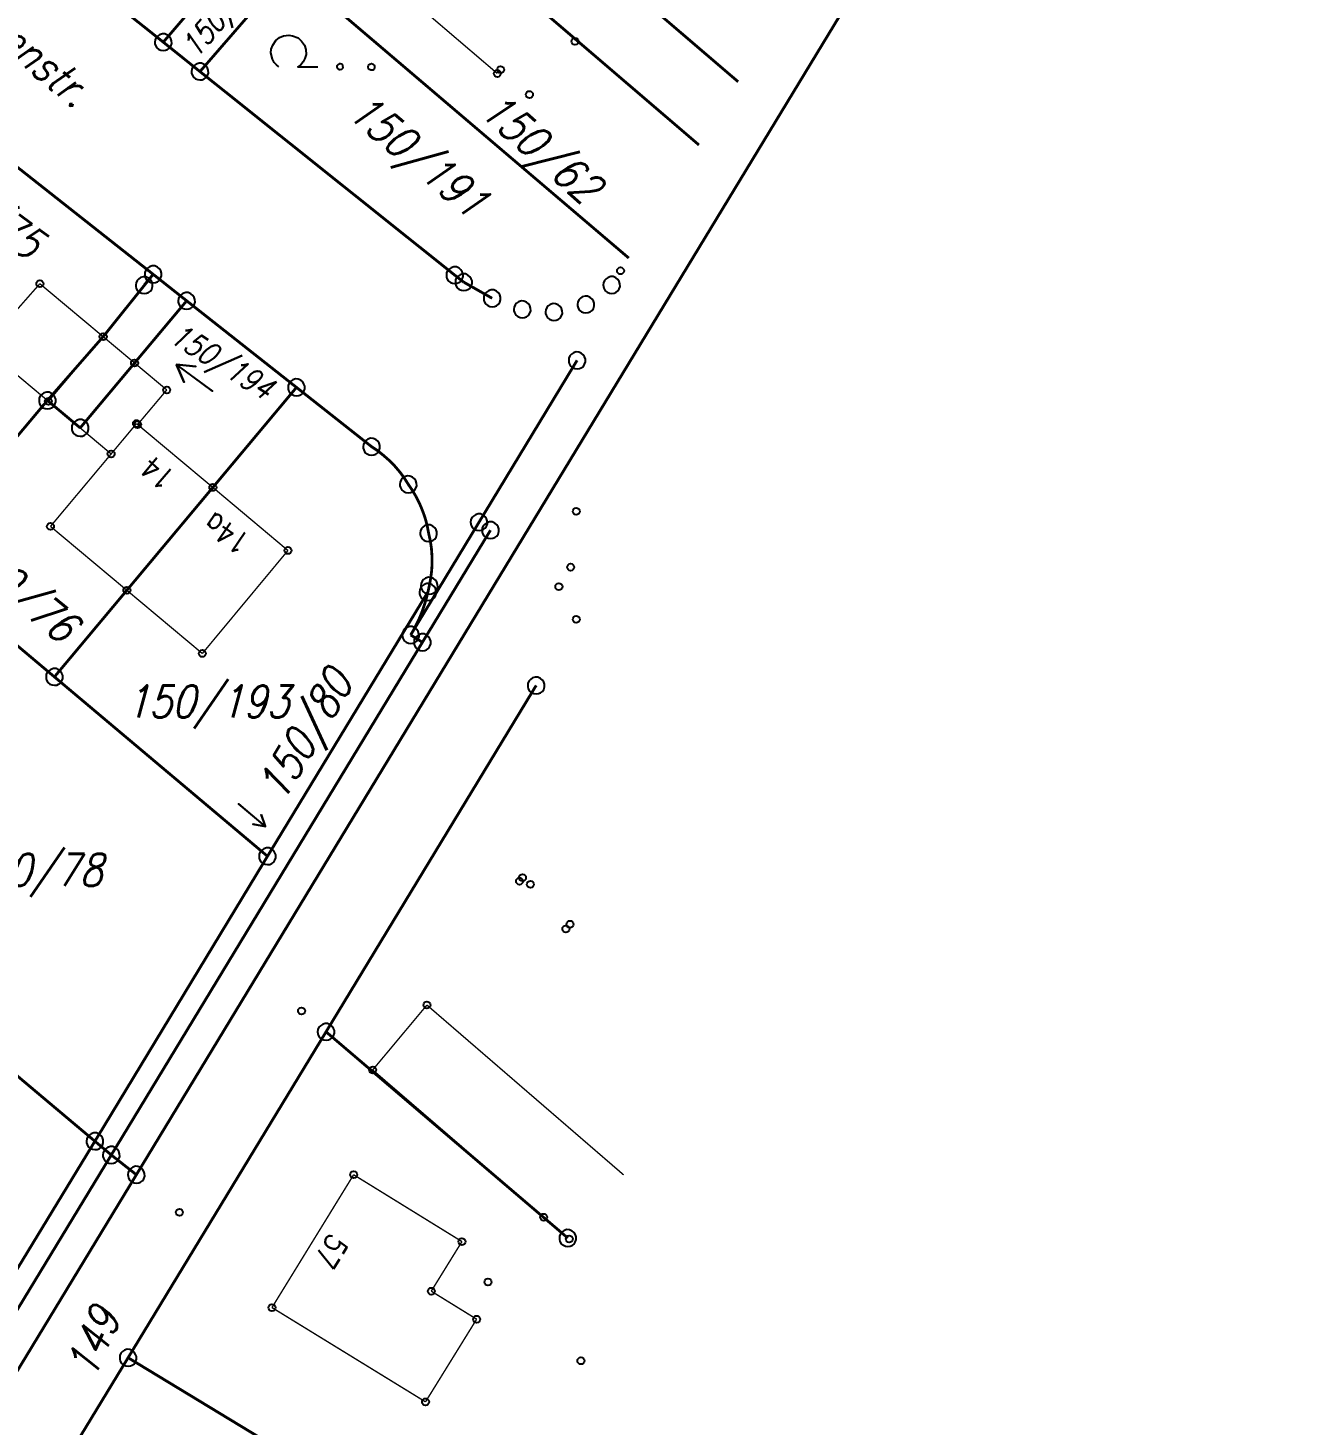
# Model space of a CAD drawing. Extents: x 4468056 to 4468688, y 5348625 to 5349303.
# Drawn here: x 4468589.2 to 4468681.1, y 5348968.3 to 5349068 of the extents above; entities that cross this region are included whole.
import ezdxf

# ---------------------------------------------------------------- set-up
doc = ezdxf.new("R2010")
doc.units = 0
doc.layers.get('0').update_dxf_attribs({"linetype": 'CONTINUOUS'})
for name, color, linetype in [('B-T017-AMTL_PUNKTE_G-KOORDINATE', 216, 'CONTINUOUS'), ('B-T018-AMTL_PUNKTE_D-KOORDINATE', 216, 'CONTINUOUS'), ('B-T020-AMTL_FR-PFEIL', 7, 'CONTINUOUS'), ('B-T023-AMTL_PFEIL_FUER_TREPPEN_', 7, 'CONTINUOUS'), ('B-T024-AMTL_NUTZUNGSARTENSYMBOL', 7, 'CONTINUOUS'), ('L-T034-AMTL_FLGR_ABGEM', 216, 'CONTINUOUS'), ('L-T044-AMTL_GEBAEUDELINIE', 136, 'CONTINUOUS'), ('T-T004-HAUSNUMMER_GEBAEUDETEXT', 16, 'CONTINUOUS'), ('T-T018-FLURNUMMER', 7, 'CONTINUOUS'), ('T-T023-FLURNUMMERNTEXT_ZU_VERME', 7, 'CONTINUOUS'), ('T-T026-STRASSENNAMEN', 7, 'CONTINUOUS')]:
    doc.layers.add(name, color=color, linetype=linetype)
doc.styles.add('PCMAP-TEXTTYP_004', font='simplex')
doc.styles.add('PCMAP-TEXTTYP_018', font='simplex', dxfattribs={"oblique": 15})
doc.styles.add('PCMAP-TEXTTYP_023', font='simplex', dxfattribs={"oblique": 15})
doc.styles.add('PCMAP-TEXTTYP_026', font='simplex', dxfattribs={"oblique": 15})

# ---------------------------------------------------------------- blocks, each defined once
blk = doc.blocks.new('SYM10')
for points in [[(2.507, 4.202), (0.958, 4.953), (-0.543, 5), (-2.185, 4.437), (-3.379, 3.608), (-4.249, 2.748), (-4.882, 1.357), (-5, 0.073)], [(-5, 0.073), (-4.953, -0.912)], [(2.493, -4.416), (3.726, -3.586), (4.455, -2.364), (5, -0.885), (4.933, 0.741), (4.464, 2.007), (3.69, 3.219), (2.507, 4.202)], [(-4.953, -0.912), (-4.698, -1.945), (-3.921, -3.398), (-2.642, -4.314), (-1.366, -4.81), (0.008, -5), (1.379, -4.834), (2.493, -4.416)]]:
    blk.add_lwpolyline(points)
blk = doc.blocks.new('SYM162')
for points in [[(-4.708, -0.388), (-4.869, -0.065), (-5, 0.539), (-4.97, 0.901), (-4.829, 1.304), (-4.547, 1.737), (-4.164, 2.039), (-3.782, 2.19)], [(-3.782, 2.19), (-3.288, 2.24), (-2.926, 2.2), (-2.392, 2.009), (-2.07, 1.676), (-1.768, 1.304), (-1.647, 0.871), (-1.617, 0.378)], [(-1.617, 0.378), (-1.728, 0.005), (-1.889, -0.317), (-2.11, -0.609), (-2.412, -0.8), (-0.492, -0.806)], [(-4.255, -0.79), (-4.466, -0.609), (-4.708, -0.388)], [(1.943, -0.779), (1.917, -0.67), (1.846, -0.549), (1.705, -0.508), (1.575, -0.519), (1.444, -0.609), (1.363, -0.71), (1.363, -0.831)], [(1.363, -0.831), (1.424, -0.962), (1.544, -1.042), (1.665, -1.052), (1.826, -1.012), (1.917, -0.931), (1.967, -0.861), (1.947, -0.795)], [(4.359, -0.795), (4.401, -0.638), (4.531, -0.528), (4.685, -0.492), (4.845, -0.536), (4.95, -0.633), (4.983, -0.743)], [(4.983, -0.743), (5, -0.862), (4.959, -1.011), (4.812, -1.107), (4.638, -1.121), (4.503, -1.074), (4.395, -0.991), (4.362, -0.809)]]:
    blk.add_lwpolyline(points)
blk = doc.blocks.new('KREIS')
blk.add_circle((0, 0), 5)
blk = doc.blocks.new('SYM63')
blk.add_lwpolyline([(-8.767, 2.234), (-8.767, 2.216), (-5.036, 0.023), (-15, 0.023), (-15, 0.005), (-5.036, 0.005), (-8.767, -2.216), (-8.767, -2.234), (-5, 0.014), (-8.767, 2.234)])
blk = doc.blocks.new('SYM60')
blk.add_lwpolyline([(-8.077, 1.827), (-8.077, 1.808), (-5.038, 0.01), (-15, 0.01), (-15, -0.01), (-5.038, -0.01), (-8.077, -1.808), (-8.077, -1.827), (-5, 0), (-8.077, 1.827)])

msp = doc.modelspace()

# ---------------------------------------------------------------- linework, layer by layer
at = {"layer": 'L-T034-AMTL_FLGR_ABGEM', "const_width": 0.2, "flags": 128}
for points in [[(4468596.9, 5348986.16), (4468681.01, 5349124.72)], [(4468639.86, 5349064.16), (4468617.36, 5349083.42)], [(4468637.06, 5349059.65), (4468613.96, 5349079.43)], [(4468605.2, 5349074.43), (4468598.82, 5349066.99)], [(4468607.8, 5349072.22), (4468601.44, 5349064.89)], [(4468632.05, 5349051.58), (4468607.8, 5349072.22)], [(4468593.92, 5349070.9), (4468598.82, 5349066.99)], [(4468601.44, 5349064.89), (4468598.82, 5349066.99)], [(4468619.63, 5349050.36), (4468601.44, 5349064.89)], [(4468585.17, 5349060.62), (4468598.1, 5349050.42)], [(4468594.53, 5349045.97), (4468598.1, 5349050.42)], [(4468598.1, 5349050.42), (4468597.46, 5349049.65)], [(4468598.1, 5349050.42), (4468600.49, 5349048.53)], [(4468619.63, 5349050.36), (4468620.27, 5349049.86)], [(4468620.27, 5349049.86), (4468622.3, 5349048.71)], [(4468600.49, 5349048.53), (4468592.89, 5349039.46)], [(4468600.49, 5349048.53), (4468608.33, 5349042.35)], [(4468590.55, 5349041.42), (4468594.53, 5349045.97)], [(4468621.36, 5349032.73), (4468628.36, 5349044.28)], [(4468608.33, 5349042.35), (4468591.05, 5349021.69)], [(4468613.69, 5349038.12), (4468608.33, 5349042.35)], [(4468581.05, 5349030.11), (4468590.55, 5349041.42)], [(4468592.89, 5349039.46), (4468590.55, 5349041.42)], [(4468613.69, 5349038.12), (4468614.14, 5349037.82), (4468614.56, 5349037.48), (4468614.97, 5349037.12), (4468615.35, 5349036.73), (4468615.7, 5349036.32), (4468616.02, 5349035.89), (4468616.31, 5349035.43)], [(4468616.31, 5349035.43), (4468616.62, 5349034.98), (4468616.89, 5349034.51), (4468617.13, 5349034.03), (4468617.34, 5349033.52), (4468617.52, 5349033.01), (4468617.66, 5349032.48), (4468617.76, 5349031.95)], [(4468616.48, 5349024.68), (4468621.36, 5349032.73)], [(4468617.32, 5349024.16), (4468622.18, 5349032.16)], [(4468617.76, 5349031.95), (4468617.88, 5349031.42), (4468617.96, 5349030.89), (4468618, 5349030.35), (4468618.01, 5349029.81), (4468617.98, 5349029.27), (4468617.91, 5349028.73), (4468617.81, 5349028.2)], [(4468606.26, 5349008.89), (4468617.71, 5349027.75)], [(4468616.48, 5349024.68), (4468616.72, 5349025.09), (4468616.93, 5349025.51), (4468617.13, 5349025.94), (4468617.31, 5349026.39), (4468617.46, 5349026.83), (4468617.6, 5349027.29), (4468617.71, 5349027.75)], [(4468617.71, 5349027.75), (4468617.73, 5349027.81), (4468617.74, 5349027.88), (4468617.76, 5349027.94), (4468617.77, 5349028.01), (4468617.78, 5349028.07), (4468617.8, 5349028.14), (4468617.81, 5349028.2)], [(4468585.04, 5349026.75), (4468591.05, 5349021.69)], [(4468617.32, 5349024.16), (4468616.48, 5349024.68)], [(4468617.32, 5349024.16), (4468595.11, 5348987.57)], [(4468606.26, 5349008.89), (4468591.05, 5349021.69)], [(4468625.44, 5349021.08), (4468610.44, 5348996.36)], [(4468569.93, 5349008.76), (4468593.94, 5348988.55)], [(4468593.94, 5348988.55), (4468606.26, 5349008.89)], [(4468596.31, 5348973.1), (4468610.44, 5348996.36)], [(4468627.7, 5348981.64), (4468610.44, 5348996.36)], [(4468593.94, 5348988.55), (4468582.04, 5348968.99)], [(4468595.11, 5348987.57), (4468593.94, 5348988.55)], [(4468530.46, 5348881.17), (4468595.11, 5348987.57)], [(4468596.9, 5348986.16), (4468595.11, 5348987.57)], [(4468596.9, 5348986.16), (4468532.25, 5348879.68)], [(4468584.48, 5348953.64), (4468596.31, 5348973.1)], [(4468626.01, 5348955.09), (4468596.31, 5348973.1)]]:
    msp.add_lwpolyline(points, dxfattribs=at)
at = {"layer": 'L-T044-AMTL_GEBAEUDELINIE', "const_width": 0.1, "flags": 128}
for points in [[(4468622.67, 5349064.75), (4468614.54, 5349071.69)], [(4468587.89, 5349047.34), (4468590.01, 5349049.75)], [(4468590.01, 5349049.75), (4468594.53, 5349045.97)], [(4468594.53, 5349045.97), (4468590.62, 5349041.36)], [(4468590.62, 5349041.36), (4468594.53, 5349045.97)], [(4468594.53, 5349045.97), (4468599.07, 5349042.17)], [(4468590.62, 5349041.36), (4468586.17, 5349045.09)], [(4468599.07, 5349042.17), (4468596.99, 5349039.7)], [(4468595.1, 5349037.6), (4468590.62, 5349041.36)], [(4468596.91, 5349039.77), (4468595.1, 5349037.6)], [(4468595.1, 5349037.6), (4468596.91, 5349039.77)], [(4468596.99, 5349039.7), (4468596.91, 5349039.77)], [(4468596.91, 5349039.77), (4468596.99, 5349039.7)], [(4468596.99, 5349039.7), (4468602.36, 5349035.21)], [(4468590.77, 5349032.43), (4468595.1, 5349037.6)], [(4468602.36, 5349035.21), (4468596.22, 5349027.87)], [(4468596.22, 5349027.87), (4468602.36, 5349035.21)], [(4468602.36, 5349035.21), (4468607.72, 5349030.71)], [(4468596.22, 5349027.87), (4468590.77, 5349032.43)], [(4468607.72, 5349030.71), (4468601.61, 5349023.36)], [(4468601.61, 5349023.36), (4468596.22, 5349027.87)], [(4468613.77, 5348993.64), (4468617.64, 5348998.27)], [(4468617.64, 5348998.27), (4468631.68, 5348986.15)], [(4468625.98, 5348983.13), (4468613.77, 5348993.64)], [(4468606.58, 5348976.68), (4468612.41, 5348986.16)], [(4468612.41, 5348986.16), (4468620.14, 5348981.39)], [(4468620.14, 5348981.39), (4468617.95, 5348977.85)], [(4468617.95, 5348977.85), (4468621.19, 5348975.85)], [(4468617.54, 5348969.95), (4468606.58, 5348976.68)], [(4468621.19, 5348975.85), (4468617.54, 5348969.95)]]:
    msp.add_lwpolyline(points, dxfattribs=at)

# ---------------------------------------------------------------- block references
at = {"layer": 'B-T017-AMTL_PUNKTE_G-KOORDINATE'}
for name, p, xscale, yscale, zscale in [('SYM10', (4468598.82, 5349066.99), 0.12, 0.12, 0.12), ('SYM10', (4468601.44, 5349064.89), 0.12, 0.12, 0.12), ('SYM10', (4468598.1, 5349050.42), 0.12, 0.12, 0.12), ('SYM10', (4468619.63, 5349050.36), 0.12, 0.12, 0.12), ('KREIS', (4468631.46, 5349050.67), 0.05, 0.05, 0.05), ('SYM10', (4468597.46, 5349049.65), 0.12, 0.12, 0.12), ('SYM10', (4468620.27, 5349049.86), 0.12, 0.12, 0.12), ('SYM10', (4468630.83, 5349049.66), 0.12, 0.12, 0.12), ('SYM10', (4468600.49, 5349048.53), 0.12, 0.12, 0.12), ('SYM10', (4468622.3, 5349048.71), 0.12, 0.12, 0.12), ('SYM10', (4468628.99, 5349048.27), 0.12, 0.12, 0.12), ('SYM10', (4468624.45, 5349047.92), 0.12, 0.12, 0.12), ('SYM10', (4468626.71, 5349047.73), 0.12, 0.12, 0.12), ('SYM10', (4468628.36, 5349044.28), 0.12, 0.12, 0.12), ('SYM10', (4468608.33, 5349042.35), 0.12, 0.12, 0.12), ('SYM10', (4468590.55, 5349041.42), 0.12, 0.12, 0.12), ('SYM10', (4468592.89, 5349039.46), 0.12, 0.12, 0.12), ('SYM10', (4468613.69, 5349038.12), 0.12, 0.12, 0.12), ('SYM10', (4468616.31, 5349035.43), 0.12, 0.12, 0.12), ('KREIS', (4468628.3, 5349033.5), 0.05, 0.05, 0.05), ('SYM10', (4468621.36, 5349032.73), 0.12, 0.12, 0.12), ('SYM10', (4468622.18, 5349032.16), 0.12, 0.12, 0.12), ('SYM10', (4468617.76, 5349031.95), 0.12, 0.12, 0.12), ('KREIS', (4468627.9, 5349029.52), 0.05, 0.05, 0.05), ('SYM10', (4468617.81, 5349028.2), 0.12, 0.12, 0.12), ('SYM10', (4468617.71, 5349027.75), 0.12, 0.12, 0.12), ('KREIS', (4468627.06, 5349028.13), 0.05, 0.05, 0.05), ('KREIS', (4468628.3, 5349025.79), 0.05, 0.05, 0.05), ('SYM10', (4468616.48, 5349024.68), 0.12, 0.12, 0.12), ('SYM10', (4468617.32, 5349024.16), 0.12, 0.12, 0.12), ('SYM10', (4468591.05, 5349021.69), 0.12, 0.12, 0.12), ('SYM10', (4468606.26, 5349008.89), 0.12, 0.12, 0.12), ('KREIS', (4468608.69, 5348997.85), 0.05, 0.05, 0.05), ('SYM10', (4468610.44, 5348996.36), 0.12, 0.12, 0.12), ('SYM10', (4468593.94, 5348988.55), 0.12, 0.12, 0.12), ('SYM10', (4468595.11, 5348987.57), 0.12, 0.12, 0.12), ('SYM10', (4468596.9, 5348986.16), 0.12, 0.12, 0.12), ('KREIS', (4468599.97, 5348983.48), 0.05, 0.05, 0.05), ('SYM10', (4468627.7, 5348981.64), 0.12, 0.12, 0.12), ('SYM10', (4468596.31, 5348973.1), 0.12, 0.12, 0.12)]:
    msp.add_blockref(name, p, dxfattribs=dict(at, xscale=xscale, yscale=yscale, zscale=zscale))
at = {"layer": 'B-T018-AMTL_PUNKTE_D-KOORDINATE'}
for name, p, xscale, yscale, zscale in [('KREIS', (4468628.21, 5349067.05), 0.05, 0.05, 0.05), ('KREIS', (4468622.67, 5349064.75), 0.05, 0.05, 0.05), ('KREIS', (4468622.9, 5349065.02), 0.05, 0.05, 0.05), ('KREIS', (4468624.96, 5349063.25), 0.05, 0.05, 0.05), ('KREIS', (4468590.01, 5349049.75), 0.05, 0.05, 0.05), ('KREIS', (4468594.53, 5349045.97), 0.05, 0.05, 0.05), ('KREIS', (4468596.77, 5349044.09), 0.05, 0.05, 0.05), ('KREIS', (4468590.62, 5349041.36), 0.05, 0.05, 0.05), ('KREIS', (4468599.07, 5349042.17), 0.05, 0.05, 0.05), ('KREIS', (4468596.91, 5349039.77), 0.05, 0.05, 0.05), ('KREIS', (4468596.99, 5349039.7), 0.05, 0.05, 0.05), ('KREIS', (4468595.1, 5349037.6), 0.05, 0.05, 0.05), ('KREIS', (4468602.36, 5349035.21), 0.05, 0.05, 0.05), ('KREIS', (4468590.77, 5349032.43), 0.05, 0.05, 0.05), ('KREIS', (4468607.72, 5349030.71), 0.05, 0.05, 0.05), ('KREIS', (4468596.22, 5349027.87), 0.05, 0.05, 0.05), ('KREIS', (4468601.61, 5349023.36), 0.05, 0.05, 0.05), ('SYM10', (4468625.44, 5349021.08), 0.12, 0.12, 0.12), ('KREIS', (4468624.25, 5349007.11), 0.05, 0.05, 0.05), ('KREIS', (4468624.46, 5349007.36), 0.05, 0.05, 0.05), ('KREIS', (4468625.03, 5349006.88), 0.05, 0.05, 0.05), ('KREIS', (4468627.56, 5349003.7), 0.05, 0.05, 0.05), ('KREIS', (4468627.85, 5349004.04), 0.05, 0.05, 0.05), ('KREIS', (4468617.64, 5348998.27), 0.05, 0.05, 0.05), ('KREIS', (4468613.77, 5348993.64), 0.05, 0.05, 0.05), ('KREIS', (4468612.41, 5348986.16), 0.05, 0.05, 0.05), ('KREIS', (4468625.98, 5348983.13), 0.05, 0.05, 0.05), ('KREIS', (4468627.8, 5348981.58), 0.05, 0.05, 0.05), ('KREIS', (4468620.14, 5348981.39), 0.05, 0.05, 0.05), ('KREIS', (4468622, 5348978.5), 0.05, 0.05, 0.05), ('KREIS', (4468617.95, 5348977.85), 0.05, 0.05, 0.05), ('KREIS', (4468606.58, 5348976.68), 0.05, 0.05, 0.05), ('KREIS', (4468621.19, 5348975.85), 0.05, 0.05, 0.05), ('KREIS', (4468628.63, 5348972.88), 0.05, 0.05, 0.05), ('KREIS', (4468617.54, 5348969.95), 0.05, 0.05, 0.05)]:
    msp.add_blockref(name, p, dxfattribs=dict(at, xscale=xscale, yscale=yscale, zscale=zscale))
at = {"layer": 'B-T020-AMTL_FR-PFEIL', "xscale": 0.25, "yscale": 0.25, "zscale": 0.25, "rotation": 319.69}
msp.add_blockref('SYM60', (4468607.06, 5349010.21), dxfattribs=at)
at = {"layer": 'B-T023-AMTL_PFEIL_FUER_TREPPEN_', "xscale": 0.32, "yscale": 0.32, "zscale": 0.32, "rotation": 143.62}
msp.add_blockref('SYM63', (4468598.47, 5349044.93), dxfattribs=at)
at = {"layer": 'B-T024-AMTL_NUTZUNGSARTENSYMBOL', "xscale": 0.74, "yscale": 0.74, "zscale": 0.74}
msp.add_blockref('SYM162', (4468610.21, 5349065.82), dxfattribs=at)

# ---------------------------------------------------------------- texts
at = {"layer": 'T-T004-HAUSNUMMER_GEBAEUDETEXT', "style": 'PCMAP-TEXTTYP_004', "width": 0.833333}
for s, rotation, p in [('14', 139.97359, (4468599.81, 5349036.11)), ('14a', 145.70317, (4468605.17, 5349031.63)), ('57', 238.40774, (4468610.72, 5348982.08))]:
    msp.add_text(s, height=1.6, rotation=rotation, dxfattribs=at).set_placement(p)
at = {"layer": 'T-T018-FLURNUMMER', "style": 'PCMAP-TEXTTYP_018', "oblique": 15, "width": 0.833333}
for s, height, rotation, p in [('150/190', 1.6, 49.79003, (4468601.17, 5349065.75)), ('150/191', 2.3, 319.99693, (4468611.82, 5349061.78)), ('150/62', 2.3, 318.85101, (4468621.25, 5349061.91)), ('150/75', 2.3, 323.49197, (4468581.06, 5349057.35)), ('150/194', 1.6, 328.30482, (4468599.13, 5349045.67)), ('150/76', 2.3, 320.3407, (4468583.77, 5349030.39)), ('150/80', 2.3, 59.35843, (4468607.34, 5349012.64))]:
    msp.add_text(s, height=height, rotation=rotation, dxfattribs=at).set_placement(p)
for s, p in [('150/193', (4468596.15, 5349018.78)), ('150/78', (4468584.46, 5349006.77))]:
    msp.add_text(s, height=2.3, dxfattribs=at).set_placement(p)
at = {"layer": 'T-T023-FLURNUMMERNTEXT_ZU_VERME', "style": 'PCMAP-TEXTTYP_023', "oblique": 15, "width": 0.833333}
msp.add_text('149', height=2.3, rotation=66.69229, dxfattribs=at).set_placement((4468593.87, 5348971.45))
at = {"layer": 'T-T026-STRASSENNAMEN', "style": 'PCMAP-TEXTTYP_026', "oblique": 15, "width": 0.833333}
msp.add_text('Nelkenstr.', height=2.3, rotation=319.99693, dxfattribs=at).set_placement((4468582.79, 5349070.32))

doc.saveas('drawing.dxf')
